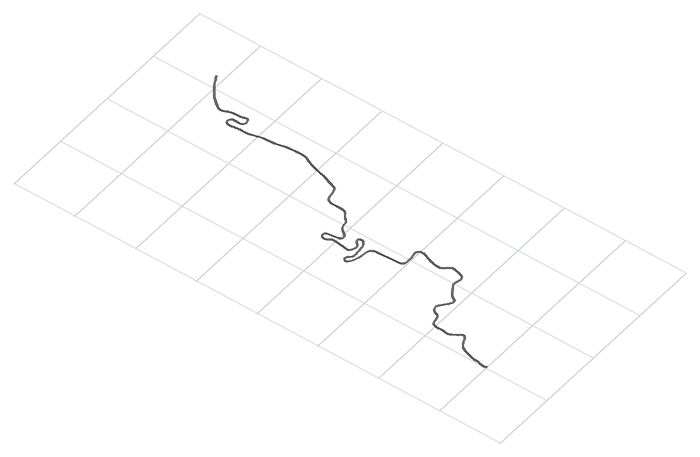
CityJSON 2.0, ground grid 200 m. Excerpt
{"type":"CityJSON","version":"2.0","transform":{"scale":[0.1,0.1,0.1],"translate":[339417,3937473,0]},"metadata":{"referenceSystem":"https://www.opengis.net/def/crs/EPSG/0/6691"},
"CityObjects":{
"road1":{"type":"Road","attributes":{"RoadStructureAttribute.sectionType":"1"},"geometry":[{"type":"MultiSurface","lod":"1","boundaries":[[[0,1,2,3,4,5,6,7,8,9,10,11,12,13,14,15,16,17,18,19,20,21,22,23,24,25,26,27,28,29,30,31,32,33,34,35,36,37,38,39,40,41,42,43,44,45,46,47,48,49,50,51,52,53,54,55,56,57,58,59,60,61,62,63,64,65,66,67,68,69,70,71,72,73,74,75,76,77,78,79,80,81,82,83,84,85,86,87,88,89,90,91,92,93,94,95,96,97,98,99,100,101,102,103,104,105,106,107,108,109,110,111,112,113,114,115,116,117,118,119,120,121,122,123,124,125,126,127,128,129,130,131,132,133,134,135,136,137,138,139,140,141,142,143,144,145,146,147,148,149,150,151,152,153,154,155,156,157,158,159,160,161,162,163,164,165,166,167,168,169,170,171,172,173,174,175,176,177,178,179,180,181,182,183,184,185,186,187,188,189,190,191,192,193,194,195,196,197,198,199,200,201,202,203,204,205,206,207,208,209,210,211,212,213,214,215,216,217,218,219,220,221,222,223,224,225,226,227,228,229,230,231,232,233,234,235,236,237,238,239,240,241,242,243,244,245,246,247,248,249,250,251,252,253,254,255,256,257,258,259,260,261,262,263,264,265,266,267,268,269,270,271,272,273,274,275,276,277,278,279,280,281,282,283,284,285,286,287,288,289,290,291,292,293,294,295,296,297,298,299,300,301,302,303,304,305,306,307,308,309,310,311,312,313,314,315,316,317,318,319,320,321,322,323,324,325,326,327,328,329,330,331,332,333,334,335,336,337,338,339,340,341,342,343,344,345,346,347,348,349,350,351,352,353,354,355,356,357,358,359,360,361,362,363,364,365,366,367,368,369,370,371,372,373,374,375,376,377,378,379,380,381,382,383,384,385,386,387,388,389,390,391,392,393,394,395,396,397,398,399,400,401,402,403,404,405,406,407,408,409,410,411,412,413,414,415,416,417,418,419,420,421,422,423,424,425,426,427,428,429,430,431,432,433,434,435,436,437,438,439,440,441,442,443,444,445,446,447,448,449,450,451,452,453,454,455,456,457,458,459,460,461,462,463,464,465,466,467,468,469,470,471,472,473,474,475,476,477,478,479,480,481,482,483,484,485,486,487,488,489,490,491,492,493,494,495,496,497,498,499,500,501,502,503,504,505,506,507,508,509,510,511,512,513,514,515,516,517,518,519,520,521,522,523,524,525,526,527,528,529,530,531,532,533,534,535,536,537,538,539,540,541,542,543,544,545,546,547,548,549,550,551,552,553,554,555,556,557,558,559,560,561,562,563,564,565,566,567,568,569,570,571,572,573,574,575,576,577,578,579,580,581,582,583,584,585,586,587,588,589,590,591,592,593,594,595,596,597,598,599,600,601,602,603,604,605,606,607,608,609,610,611,612,613,614,615,616,617,618,619,620,621,622,623,624,625,626,627,628,629,630,631,632,633,634,635,636,637,638,639,640,641,642,643,644,645,646,647,648,649,650,651,652,653,654,655,656,657,658,659,660,661,662,663,664,665,666,667,668,669,670,671,672,673,674,675,676,677,678,679,680,681,682,683,684,685,686,687,688,689,690,691,692,693,694,695,696,697,698,699,700,701,702,703,704,705,706,707,708,709,710,711,712,713,714,715,716,717,718,719,720,721,722,723,724,725,726,727,728,729,730,731,732,733,734,735,736,737,738,739,740,741,742,743,744,745,746,747,748,749,750,751,752,753,754,755,756,757,758,759,760,761,762,763,764,765,766,767,768,769,770,771,772,773,774,775,776,777,778,779,780,781,782,783,784,785,786,787,788,789,790,791,792,793,794,795,796,797,798,799,800,801,802,803,804,805,806,807,808,809,810,811,812,813,814,815,816,817,818,819,820,821,822,823,824,825,826,827,828,829,830,831,832,833,834,835,836,837,838,839,840,841,842,843,844,845,846,847,848,849,850,851,852,853,854,855,856,857,858,859,860,861,862,863,864,865,866,867,868,869,870,871,872,873,874,875,876,877,878,879,880,881,882,883,884,885,886,887,888,889,890,891,892,893,894,895,896,897,898,899,900,901,902,903,904,905,906,907,908,909,910,911,912,913,914]]]}]}
},
"vertices":[
[75,30,0],[59,46,0],[49,67,0],[44,81,0],[41,98,0],[39,125,0],[42,159,0],[50,200,0],[58,232,0],[79,282,0],[88,320,0],[93,359,0],[94,394,0],[95,458,0],[98,488,0],[103,518,0],[113,555,0],[141,638,0],[160,688,0],[182,750,0],[206,820,0],[219,855,0],[234,884,0],[250,910,0],[269,939,0],[291,965,0],[312,984,0],[345,1009,0],[378,1029,0],[429,1055,0],[497,1082,0],[542,1100,0],[564,1114,0],[593,1135,0],[610,1152,0],[625,1170,0],[637,1190,0],[641,1207,0],[643,1225,0],[641,1247,0],[636,1265,0],[625,1287,0],[613,1308,0],[594,1331,0],[579,1348,0],[552,1382,0],[520,1429,0],[471,1507,0],[458,1528,0],[447,1549,0],[440,1565,0],[434,1580,0],[432,1603,0],[434,1622,0],[437,1647,0],[446,1676,0],[454,1703,0],[461,1737,0],[463,1792,0],[461,1837,0],[457,1874,0],[453,1907,0],[452,1940,0],[456,1969,0],[469,2016,0],[483,2056,0],[496,2082,0],[508,2096,0],[522,2104,0],[537,2110,0],[563,2118,0],[589,2124,0],[660,2137,0],[713,2151,0],[753,2166,0],[778,2176,0],[797,2188,0],[815,2203,0],[829,2220,0],[837,2236,0],[845,2256,0],[849,2276,0],[857,2300,0],[866,2320,0],[875,2335,0],[895,2363,0],[912,2380,0],[929,2396,0],[944,2407,0],[967,2418,0],[989,2425,0],[1012,2429,0],[1039,2431,0],[1058,2428,0],[1083,2421,0],[1109,2406,0],[1131,2388,0],[1183,2343,0],[1229,2300,0],[1289,2251,0],[1309,2232,0],[1329,2218,0],[1355,2203,0],[1377,2192,0],[1401,2180,0],[1435,2170,0],[1462,2167,0],[1490,2169,0],[1511,2173,0],[1530,2186,0],[1545,2206,0],[1562,2237,0],[1580,2267,0],[1600,2300,0],[1617,2322,0],[1637,2345,0],[1665,2370,0],[1735,2416,0],[1845,2490,0],[1934,2547,0],[1958,2559,0],[1989,2569,0],[2015,2573,0],[2041,2575,0],[2056,2572,0],[2073,2567,0],[2134,2542,0],[2191,2533,0],[2219,2528,0],[2244,2527,0],[2263,2529,0],[2287,2536,0],[2312,2545,0],[2343,2566,0],[2365,2586,0],[2384,2610,0],[2397,2640,0],[2418,2722,0],[2433,2782,0],[2448,2841,0],[2460,2887,0],[2468,2932,0],[2467,2967,0],[2462,2995,0],[2444,3021,0],[2416,3059,0],[2382,3098,0],[2346,3141,0],[2323,3167,0],[2301,3201,0],[2286,3227,0],[2279,3248,0],[2274,3272,0],[2274,3293,0],[2279,3330,0],[2288,3398,0],[2295,3451,0],[2302,3485,0],[2308,3517,0],[2315,3552,0],[2330,3603,0],[2352,3664,0],[2375,3719,0],[2403,3780,0],[2415,3810,0],[2420,3822,0],[2431,3850,0],[2442,3878,0],[2447,3903,0],[2446,3928,0],[2445,3961,0],[2444,3988,0],[2439,4015,0],[2428,4047,0],[2405,4076,0],[2376,4099,0],[2343,4112,0],[2308,4118,0],[2280,4117,0],[2257,4112,0],[2184,4097,0],[2109,4082,0],[2061,4076,0],[1993,4076,0],[1901,4080,0],[1861,4087,0],[1835,4098,0],[1819,4110,0],[1804,4129,0],[1792,4156,0],[1782,4196,0],[1773,4252,0],[1769,4348,0],[1758,4538,0],[1745,4740,0],[1741,4877,0],[1736,4934,0],[1727,4974,0],[1734,4979,0],[1724,5015,0],[1711,5042,0],[1687,5080,0],[1663,5104,0],[1638,5117,0],[1619,5123,0],[1575,5134,0],[1529,5141,0],[1506,5145,0],[1388,5157,0],[1301,5173,0],[1217,5200,0],[1150,5222,0],[1083,5251,0],[1040,5280,0],[991,5319,0],[985,5342,0],[982,5360,0],[984,5378,0],[993,5396,0],[1002,5405,0],[1015,5414,0],[1036,5422,0],[1053,5423,0],[1071,5420,0],[1079,5418,0],[1095,5410,0],[1113,5394,0],[1142,5357,0],[1178,5321,0],[1213,5298,0],[1243,5287,0],[1279,5281,0],[1310,5281,0],[1343,5283,0],[1411,5292,0],[1477,5297,0],[1573,5310,0],[1647,5318,0],[1671,5324,0],[1705,5335,0],[1744,5354,0],[1794,5388,0],[1820,5413,0],[1841,5433,0],[1856,5458,0],[1863,5485,0],[1865,5516,0],[1857,5555,0],[1842,5577,0],[1817,5598,0],[1794,5607,0],[1769,5607,0],[1749,5603,0],[1718,5589,0],[1690,5571,0],[1604,5483,0],[1586,5471,0],[1565,5466,0],[1541,5461,0],[1512,5464,0],[1486,5471,0],[1421,5498,0],[1382,5525,0],[1371,5537,0],[1364,5548,0],[1357,5566,0],[1353,5592,0],[1356,5630,0],[1370,5710,0],[1382,5762,0],[1388,5815,0],[1406,5972,0],[1409,6021,0],[1411,6068,0],[1412,6116,0],[1407,6138,0],[1397,6157,0],[1381,6179,0],[1354,6209,0],[1333,6239,0],[1319,6273,0],[1313,6301,0],[1312,6333,0],[1313,6360,0],[1320,6377,0],[1326,6388,0],[1338,6401,0],[1360,6413,0],[1379,6419,0],[1402,6421,0],[1422,6417,0],[1441,6409,0],[1456,6400,0],[1464,6387,0],[1470,6361,0],[1509,6098,0],[1519,6025,0],[1529,5993,0],[1533,5984,0],[1541,5968,0],[1551,5953,0],[1565,5938,0],[1587,5927,0],[1614,5920,0],[1647,5920,0],[1674,5925,0],[1700,5936,0],[1721,5951,0],[1745,5977,0],[1801,6050,0],[1838,6102,0],[1867,6132,0],[1890,6152,0],[1920,6170,0],[1949,6182,0],[1985,6193,0],[2021,6198,0],[2058,6203,0],[2110,6214,0],[2147,6231,0],[2171,6248,0],[2201,6276,0],[2244,6331,0],[2261,6349,0],[2276,6362,0],[2325,6400,0],[2383,6439,0],[2411,6462,0],[2432,6488,0],[2450,6520,0],[2461,6559,0],[2468,6595,0],[2471,6667,0],[2471,6679,0],[2472,6750,0],[2472,6818,0],[2466,6888,0],[2468,6934,0],[2476,6976,0],[2489,7016,0],[2504,7050,0],[2521,7080,0],[2541,7102,0],[2560,7114,0],[2597,7125,0],[2649,7137,0],[2799,7160,0],[2870,7184,0],[2926,7210,0],[2952,7229,0],[2977,7250,0],[2996,7281,0],[3050,7436,0],[3067,7485,0],[3145,7708,0],[3207,7926,0],[3258,8108,0],[3305,8252,0],[3340,8332,0],[3371,8393,0],[3436,8528,0],[3450,8571,0],[3458,8613,0],[3461,8663,0],[3459,8734,0],[3458,8766,0],[3457,8847,0],[3449,8970,0],[3438,9094,0],[3428,9157,0],[3423,9193,0],[3414,9237,0],[3364,9449,0],[3345,9575,0],[3340,9714,0],[3335,9788,0],[3327,9848,0],[3318,9904,0],[3308,9955,0],[3290,10028,0],[3268,10100,0],[3250,10163,0],[3232,10222,0],[3222,10270,0],[3217,10316,0],[3214,10365,0],[3214,10415,0],[3215,10475,0],[3217,10544,0],[3212,10604,0],[3202,10662,0],[3193,10730,0],[3181,10792,0],[3176,10846,0],[3177,10869,0],[3177,10890,0],[3186,10926,0],[3207,10950,0],[3231,10970,0],[3259,10980,0],[3290,10980,0],[3315,10974,0],[3337,10958,0],[3354,10938,0],[3363,10915,0],[3366,10889,0],[3368,10867,0],[3365,10774,0],[3360,10667,0],[3371,10624,0],[3391,10593,0],[3417,10570,0],[3454,10552,0],[3496,10544,0],[3532,10545,0],[3566,10554,0],[3589,10562,0],[3609,10574,0],[3636,10595,0],[3654,10632,0],[3652,10678,0],[3638,10719,0],[3624,10753,0],[3613,10785,0],[3609,10798,0],[3602,10840,0],[3602,10889,0],[3603,10946,0],[3602,11006,0],[3594,11069,0],[3586,11113,0],[3568,11177,0],[3553,11212,0],[3544,11233,0],[3520,11283,0],[3503,11321,0],[3493,11357,0],[3491,11380,0],[3492,11401,0],[3494,11420,0],[3506,11451,0],[3514,11468,0],[3527,11493,0],[3564,11546,0],[3622,11626,0],[3654,11666,0],[3692,11714,0],[3736,11764,0],[3779,11807,0],[3831,11850,0],[3893,11898,0],[3966,11953,0],[4059,12020,0],[4076,12033,0],[4097,12048,0],[4165,12094,0],[4298,12160,0],[4427,12229,0],[4427,12230,0],[4408,12265,0],[4318,12216,0],[4279,12195,0],[4167,12134,0],[4142,12120,0],[4078,12075,0],[4034,12043,0],[3947,11980,0],[3873,11924,0],[3811,11876,0],[3757,11832,0],[3712,11787,0],[3667,11736,0],[3628,11687,0],[3596,11646,0],[3537,11566,0],[3499,11511,0],[3492,11498,0],[3473,11464,0],[3460,11428,0],[3457,11404,0],[3456,11379,0],[3459,11351,0],[3470,11309,0],[3488,11268,0],[3501,11242,0],[3512,11219,0],[3534,11167,0],[3552,11105,0],[3559,11063,0],[3567,11004,0],[3568,10946,0],[3567,10890,0],[3567,10838,0],[3575,10789,0],[3586,10756,0],[3591,10741,0],[3605,10706,0],[3617,10672,0],[3618,10640,0],[3608,10618,0],[3589,10603,0],[3573,10594,0],[3555,10587,0],[3527,10580,0],[3499,10579,0],[3465,10585,0],[3436,10599,0],[3417,10616,0],[3403,10638,0],[3396,10670,0],[3400,10772,0],[3403,10868,0],[3398,10923,0],[3385,10956,0],[3361,10984,0],[3330,11006,0],[3294,11015,0],[3257,11015,0],[3216,11005,0],[3187,10987,0],[3167,10968,0],[3151,10937,0],[3143,10894,0],[3141,10844,0],[3146,10787,0],[3158,10724,0],[3168,10657,0],[3177,10600,0],[3182,10543,0],[3180,10476,0],[3179,10415,0],[3180,10364,0],[3181,10325,0],[3182,10314,0],[3187,10265,0],[3199,10213,0],[3217,10154,0],[3234,10090,0],[3256,10018,0],[3274,9947,0],[3284,9902,0],[3293,9844,0],[3300,9785,0],[3305,9712,0],[3310,9572,0],[3314,9535,0],[3316,9511,0],[3320,9483,0],[3330,9441,0],[3380,9229,0],[3389,9187,0],[3394,9152,0],[3403,9089,0],[3414,8968,0],[3422,8846,0],[3424,8732,0],[3426,8664,0],[3423,8617,0],[3416,8579,0],[3404,8541,0],[3339,8408,0],[3309,8347,0],[3273,8265,0],[3225,8118,0],[3165,7906,0],[3112,7719,0],[3034,7497,0],[3030,7487,0],[2966,7300,0],[2950,7273,0],[2930,7256,0],[2908,7240,0],[2857,7217,0],[2791,7194,0],[2642,7171,0],[2588,7159,0],[2545,7146,0],[2518,7129,0],[2492,7101,0],[2473,7066,0],[2456,7029,0],[2442,6985,0],[2433,6938,0],[2431,6887,0],[2437,6816,0],[2437,6750,0],[2436,6680,0],[2433,6599,0],[2427,6567,0],[2419,6535,0],[2403,6508,0],[2386,6487,0],[2362,6467,0],[2305,6428,0],[2254,6389,0],[2237,6374,0],[2218,6354,0],[2175,6300,0],[2152,6277,0],[2130,6262,0],[2095,6245,0],[2053,6237,0],[2017,6233,0],[1977,6227,0],[1937,6215,0],[1903,6201,0],[1871,6182,0],[1843,6158,0],[1811,6124,0],[1773,6071,0],[1718,5999,0],[1698,5978,0],[1682,5967,0],[1663,5959,0],[1644,5955,0],[1618,5955,0],[1599,5960,0],[1587,5966,0],[1578,5975,0],[1572,5985,0],[1562,6006,0],[1553,6033,0],[1544,6103,0],[1504,6370,0],[1496,6401,0],[1482,6424,0],[1463,6438,0],[1431,6451,0],[1404,6456,0],[1373,6454,0],[1346,6445,0],[1317,6429,0],[1297,6409,0],[1287,6392,0],[1279,6367,0],[1277,6333,0],[1278,6297,0],[1285,6263,0],[1299,6227,0],[1324,6191,0],[1359,6151,0],[1373,6129,0],[1379,6102,0],[1377,6062,0],[1373,6016,0],[1371,5975,0],[1353,5820,0],[1347,5768,0],[1336,5717,0],[1322,5635,0],[1318,5591,0],[1323,5556,0],[1333,5533,0],[1343,5515,0],[1359,5499,0],[1404,5467,0],[1475,5437,0],[1506,5430,0],[1543,5426,0],[1573,5431,0],[1600,5439,0],[1626,5454,0],[1713,5544,0],[1734,5558,0],[1757,5568,0],[1787,5571,0],[1809,5561,0],[1824,5541,0],[1829,5514,0],[1828,5490,0],[1824,5472,0],[1814,5456,0],[1794,5436,0],[1770,5414,0],[1725,5385,0],[1695,5369,0],[1664,5358,0],[1641,5352,0],[1585,5347,0],[1524,5339,0],[1473,5332,0],[1408,5327,0],[1340,5318,0],[1309,5316,0],[1282,5316,0],[1253,5321,0],[1229,5330,0],[1200,5348,0],[1169,5381,0],[1139,5419,0],[1115,5439,0],[1090,5451,0],[1056,5458,0],[1028,5457,0],[1003,5447,0],[998,5445,0],[979,5432,0],[966,5418,0],[955,5395,0],[950,5369,0],[951,5344,0],[956,5323,0],[969,5292,0],[1019,5252,0],[1066,5220,0],[1137,5190,0],[1206,5167,0],[1277,5144,0],[1292,5139,0],[1384,5125,0],[1503,5113,0],[1571,5103,0],[1607,5093,0],[1625,5083,0],[1643,5071,0],[1657,5057,0],[1672,5029,0],[1690,4964,0],[1702,4911,0],[1704,4873,0],[1710,4726,0],[1723,4547,0],[1734,4347,0],[1738,4249,0],[1748,4189,0],[1759,4145,0],[1773,4111,0],[1794,4084,0],[1818,4067,0],[1851,4053,0],[1897,4046,0],[1992,4041,0],[2064,4041,0],[2115,4047,0],[2191,4063,0],[2264,4078,0],[2284,4082,0],[2306,4083,0],[2333,4078,0],[2358,4068,0],[2380,4050,0],[2398,4029,0],[2405,4009,0],[2409,3984,0],[2410,3958,0],[2411,3930,0],[2408,3911,0],[2404,3887,0],[2395,3863,0],[2386,3835,0],[2380,3819,0],[2370,3791,0],[2345,3734,0],[2320,3677,0],[2297,3614,0],[2281,3561,0],[2273,3523,0],[2268,3492,0],[2261,3457,0],[2253,3403,0],[2244,3334,0],[2239,3295,0],[2239,3268,0],[2245,3239,0],[2254,3213,0],[2271,3183,0],[2295,3145,0],[2319,3118,0],[2356,3075,0],[2389,3037,0],[2415,3000,0],[2429,2981,0],[2432,2964,0],[2433,2934,0],[2426,2896,0],[2416,2848,0],[2402,2791,0],[2386,2730,0],[2364,2650,0],[2355,2628,0],[2340,2611,0],[2321,2593,0],[2296,2577,0],[2276,2569,0],[2256,2563,0],[2243,2562,0],[2222,2563,0],[2197,2567,0],[2144,2580,0],[2085,2600,0],[2064,2606,0],[2043,2610,0],[2012,2608,0],[1981,2604,0],[1945,2592,0],[1917,2578,0],[1826,2520,0],[1715,2445,0],[1643,2398,0],[1612,2370,0],[1590,2344,0],[1571,2320,0],[1550,2286,0],[1532,2254,0],[1515,2225,0],[1506,2212,0],[1497,2206,0],[1486,2204,0],[1462,2202,0],[1442,2204,0],[1414,2213,0],[1393,2223,0],[1372,2234,0],[1347,2248,0],[1331,2259,0],[1312,2277,0],[1252,2326,0],[1206,2369,0],[1153,2415,0],[1128,2435,0],[1097,2453,0],[1065,2462,0],[1040,2466,0],[1008,2464,0],[981,2459,0],[954,2451,0],[926,2437,0],[906,2423,0],[887,2405,0],[868,2386,0],[845,2354,0],[835,2336,0],[825,2313,0],[816,2286,0],[811,2266,0],[805,2250,0],[800,2240,0],[790,2228,0],[776,2216,0],[762,2207,0],[741,2198,0],[702,2184,0],[653,2171,0],[582,2158,0],[555,2152,0],[526,2143,0],[506,2136,0],[485,2123,0],[466,2102,0],[451,2069,0],[436,2027,0],[422,1976,0],[417,1942,0],[418,1904,0],[422,1870,0],[426,1834,0],[428,1792,0],[426,1740,0],[420,1712,0],[412,1686,0],[403,1654,0],[399,1626,0],[397,1603,0],[400,1573,0],[407,1552,0],[416,1533,0],[428,1512,0],[440,1489,0],[491,1410,0],[524,1361,0],[552,1326,0],[567,1308,0],[584,1288,0],[594,1271,0],[603,1253,0],[606,1240,0],[608,1225,0],[606,1214,0],[604,1203,0],[596,1190,0],[585,1176,0],[570,1161,0],[545,1143,0],[526,1131,0],[484,1114,0],[414,1087,0],[361,1060,0],[325,1038,0],[289,1011,0],[266,989,0],[241,960,0],[220,929,0],[203,901,0],[187,869,0],[173,832,0],[149,762,0],[127,701,0],[108,650,0],[79,565,0],[69,526,0],[63,493,0],[60,459,0],[59,394,0],[58,361,0],[54,326,0],[48,299,0],[26,244,0],[16,207,0],[8,163,0],[5,121,0],[6,93,0],[9,74,0],[16,54,0],[27,31,0],[39,10,0]
]}
